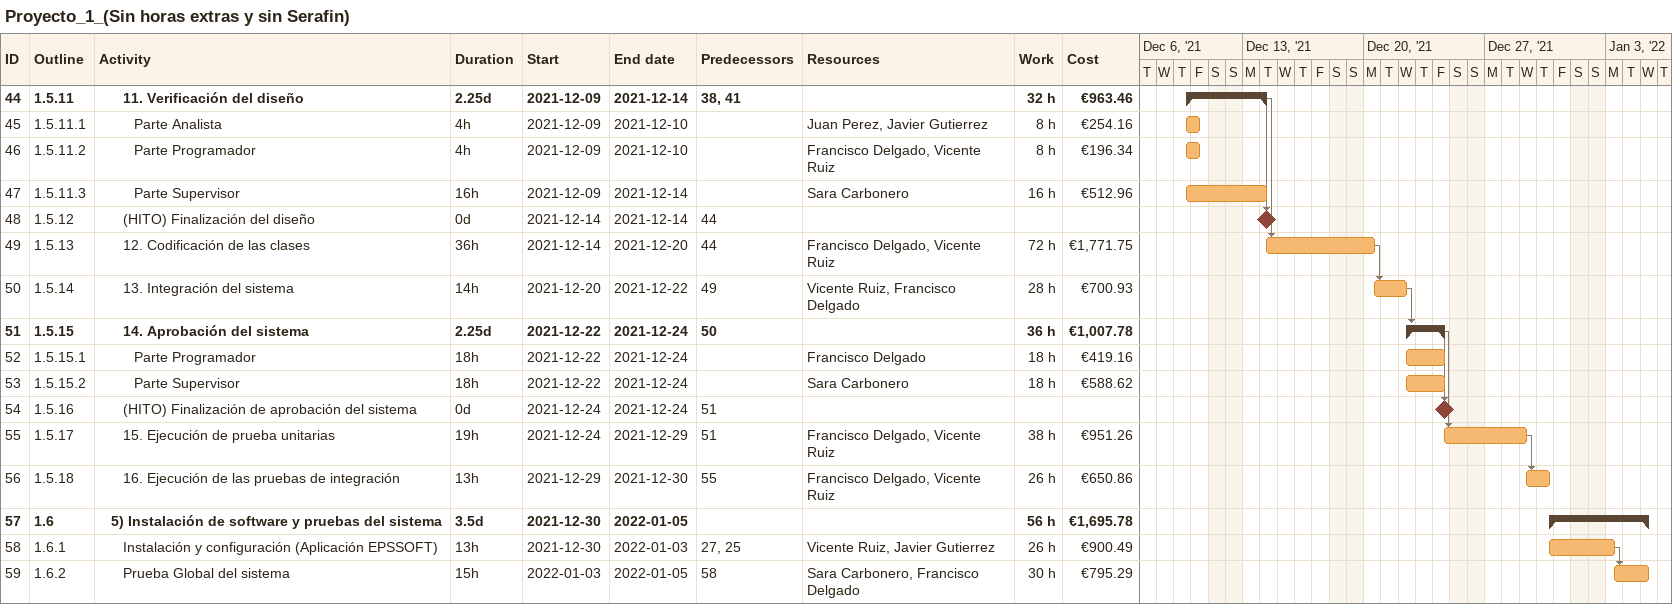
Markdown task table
Proyecto_1_(Sin horas extras y sin Serafin)

| ID | WBS | Task | Duration | Start | Finish | Predecessors | Resources | Work (h) | Cost (€) |
|---|---|---|---|---|---|---|---|---|---|
| 44 | 1.5.11 | **11. Verificación del diseño** | 2.25d | 2021-12-09 | 2021-12-14 | 38, 41 |  | 32 | 963.46 |
| 45 | 1.5.11.1 | Parte Analista | 4h | 2021-12-09 | 2021-12-10 |  | Juan Perez, Javier Gutierrez | 8 | 254.16 |
| 46 | 1.5.11.2 | Parte Programador | 4h | 2021-12-09 | 2021-12-10 |  | Francisco Delgado, Vicente Ruiz | 8 | 196.34 |
| 47 | 1.5.11.3 | Parte Supervisor | 16h | 2021-12-09 | 2021-12-14 |  | Sara Carbonero | 16 | 512.96 |
| 48 | 1.5.12 | (HITO) Finalización del diseño | 0d | 2021-12-14 | 2021-12-14 | 44 |  |  |  |
| 49 | 1.5.13 | 12. Codificación de las clases | 36h | 2021-12-14 | 2021-12-20 | 44 | Francisco Delgado, Vicente Ruiz | 72 | 1771.75 |
| 50 | 1.5.14 | 13. Integración del sistema | 14h | 2021-12-20 | 2021-12-22 | 49 | Vicente Ruiz, Francisco Delgado | 28 | 700.93 |
| 51 | 1.5.15 | **14. Aprobación del sistema** | 2.25d | 2021-12-22 | 2021-12-24 | 50 |  | 36 | 1007.78 |
| 52 | 1.5.15.1 | Parte Programador | 18h | 2021-12-22 | 2021-12-24 |  | Francisco Delgado | 18 | 419.16 |
| 53 | 1.5.15.2 | Parte Supervisor | 18h | 2021-12-22 | 2021-12-24 |  | Sara Carbonero | 18 | 588.62 |
| 54 | 1.5.16 | (HITO) Finalización de aprobación del sistema | 0d | 2021-12-24 | 2021-12-24 | 51 |  |  |  |
| 55 | 1.5.17 | 15. Ejecución de prueba unitarias | 19h | 2021-12-24 | 2021-12-29 | 51 | Francisco Delgado, Vicente Ruiz | 38 | 951.26 |
| 56 | 1.5.18 | 16. Ejecución de las pruebas de integración | 13h | 2021-12-29 | 2021-12-30 | 55 | Francisco Delgado, Vicente Ruiz | 26 | 650.86 |
| 57 | 1.6 | **5) Instalación de software y pruebas del sistema** | 3.5d | 2021-12-30 | 2022-01-05 |  |  | 56 | 1695.78 |
| 58 | 1.6.1 | Instalación y configuración (Aplicación EPSSOFT) | 13h | 2021-12-30 | 2022-01-03 | 27, 25 | Vicente Ruiz, Javier Gutierrez | 26 | 900.49 |
| 59 | 1.6.2 | Prueba Global del sistema | 15h | 2022-01-03 | 2022-01-05 | 58 | Sara Carbonero, Francisco Delgado | 30 | 795.29 |
